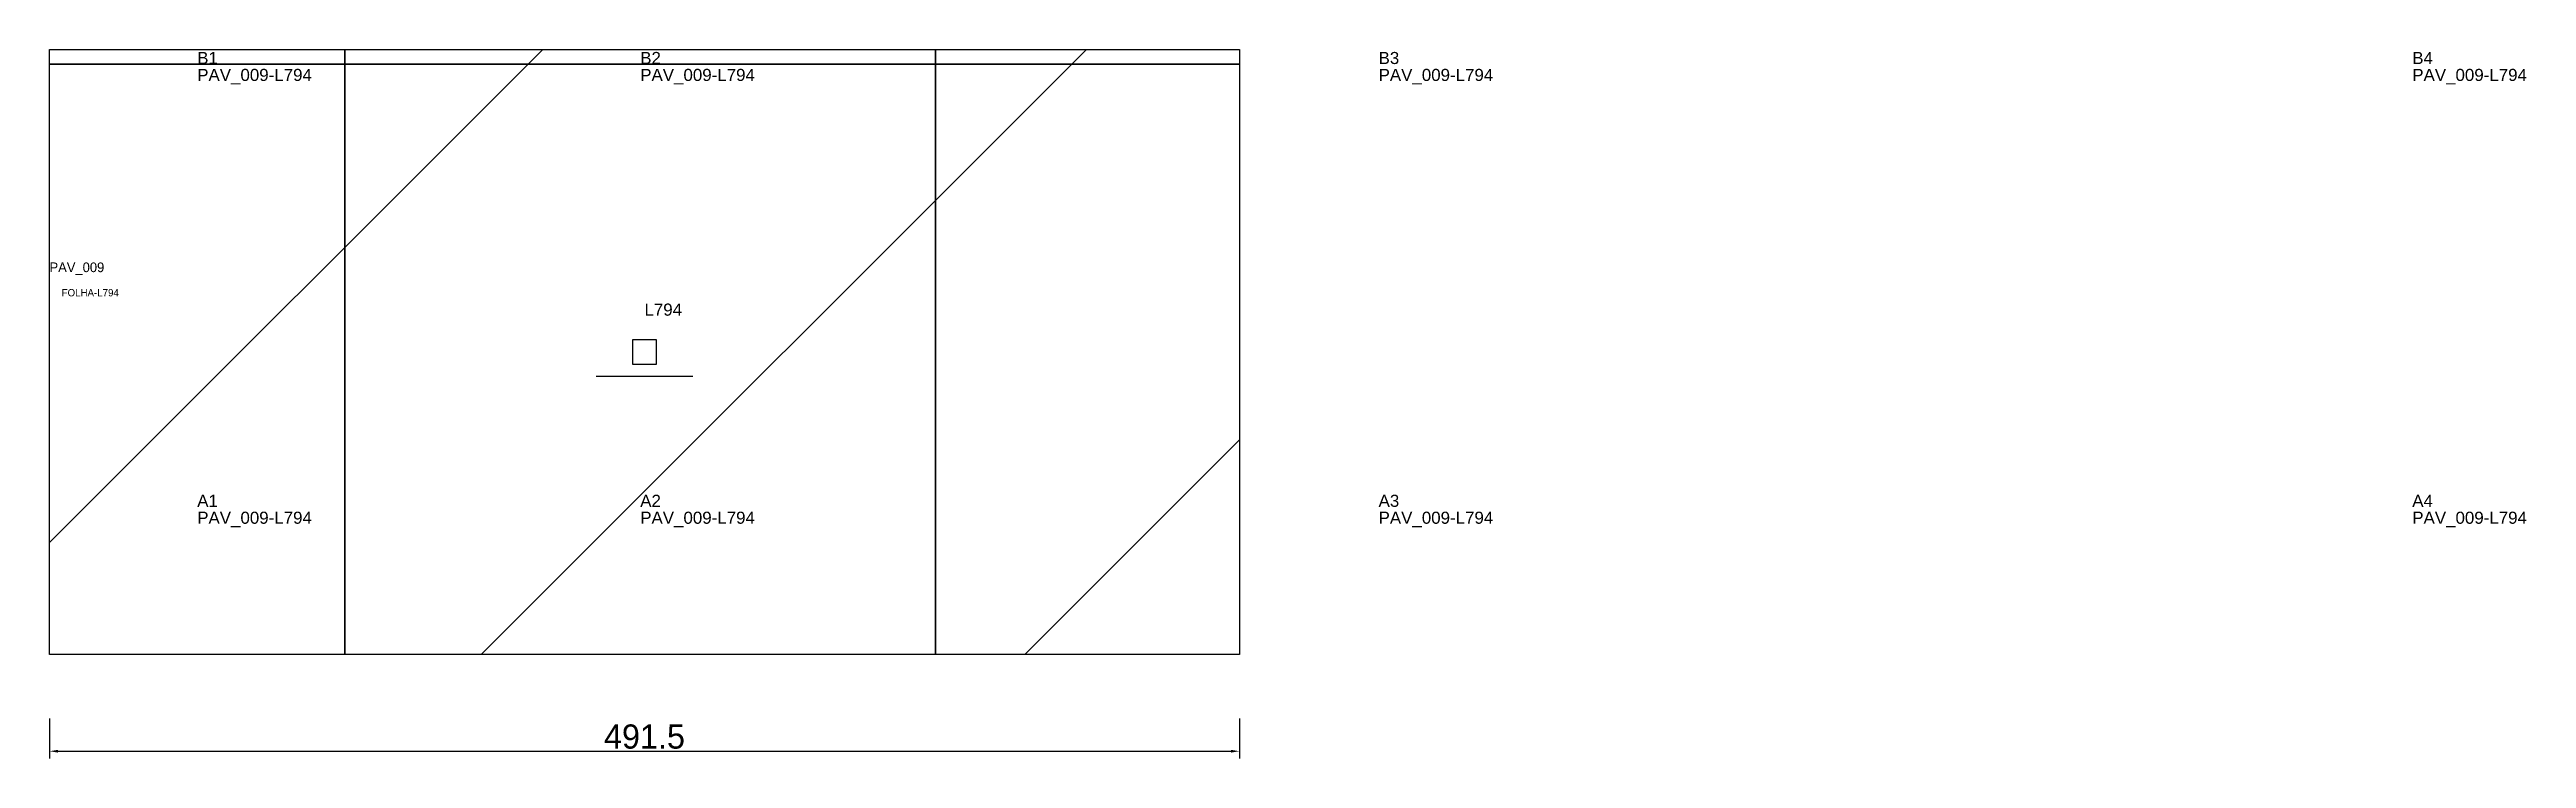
# Model space of a CAD drawing. Header units: metres. Extents: x 222 to 1245, y -92 to 202.
import ezdxf

# ---------------------------------------------------------------- set-up
doc = ezdxf.new("R2010")
doc.units = ezdxf.units.M
for name, color, linetype in [('3', 3, 'CONTINUOUS'), ('AUX00', 7, 'CONTINUOUS'), ('COTA', 241, 'CONTINUOUS'), ('FOLHA', 255, 'CONTINUOUS'), ('Hachura', 251, 'CONTINUOUS'), ('NOMENCLATURA', 7, 'CONTINUOUS'), ('Nível', 160, 'CONTINUOUS'), ('Painéis', 200, 'CONTINUOUS'), ('Pilares', 5, 'CONTINUOUS'), ('SARR_2.2x7', 40, 'CONTINUOUS')]:
    doc.layers.add(name, color=color, linetype=linetype)
doc.styles.add('ARIAL', font='Arial.ttf')
doc.styles.add('STR_STANDARD', font='arial.ttf')
doc.dimstyles.new('EZ DXF', dxfattribs={"dimtxt": 10, "dimasz": 3.5, "dimexe": 3, "dimexo": 1.5, "dimgap": 1, "dimtad": 1, "dimdec": 1, "dimdsep": 46, "dimcen": 2.5, "dimazin": 3, "dimtfac": 1, "dimtmove": 0, "dimatfit": 3})

msp = doc.modelspace()

# ---------------------------------------------------------------- hatches: boundary and pattern name
at = {"layer": 'Hachura'}
h = msp.add_hatch(dxfattribs=at)
h.set_pattern_fill('ANSI31', scale=50)
h.paths.add_polyline_path([(222.2, 124.5), (222.2, 201.5), (713.7, 201.5), (713.7, -48.5), (222.2, -48.5)])
h = msp.add_hatch(dxfattribs=at)
h.set_pattern_fill('ANSI31', scale=50)
h.paths.add_polyline_path([(222.2, 124.5), (222.2, 201.5), (713.7, 201.5), (713.7, -48.5), (222.2, -48.5)])

# ---------------------------------------------------------------- linework, layer by layer
at = {"layer": '3'}
for points in [[(222.2, 195.5), (713.7, 195.5)], [(222.2, 195.5), (713.7, 195.5)], [(344.2, -48.5), (344.2, 201.5)], [(344.2, -48.5), (344.2, 201.5)], [(588.2, -48.5), (588.2, 201.5)], [(588.2, -48.5), (588.2, 201.5)]]:
    msp.add_lwpolyline(points, close=True, dxfattribs=at)
at = {"layer": 'Painéis', "color": 200}
for p, q in [((222.2, 124.5), (222.2, 201.5)), ((222.2, 201.5), (713.7, 201.5)), ((222.2, 124.5), (222.2, 201.5)), ((222.2, 201.5), (713.7, 201.5)), ((713.7, 201.5), (713.7, -48.5)), ((713.7, 201.5), (713.7, -48.5)), ((222.2, -48.5), (222.2, 124.5)), ((222.2, -48.5), (222.2, 124.5)), ((713.7, -48.5), (222.2, -48.5)), ((713.7, -48.5), (222.2, -48.5))]:
    msp.add_line(p, q, dxfattribs=at)
at = {"layer": 'Pilares'}
msp.add_lwpolyline([(462.95, 71.5), (472.95, 71.5), (472.95, 81.5), (462.95, 81.5)], close=True, dxfattribs=at)
msp.add_lwpolyline([(462.95, 71.5), (472.95, 71.5), (472.95, 81.5), (462.95, 81.5)], close=True, dxfattribs=at)
at = {"layer": 'SARR_2.2x7'}
msp.add_line((447.95, 66.5), (487.95, 66.5), dxfattribs=at)
msp.add_line((447.95, 66.5), (487.95, 66.5), dxfattribs=at)

# ---------------------------------------------------------------- texts
at = {"layer": '3', "style": 'STR_STANDARD'}
for s, p in [('B1', (283.2, 195.5)), ('B1', (283.2, 195.5)), ('B2', (466.2, 195.5)), ('B2', (466.2, 195.5)), ('B3', (771.2, 195.5)), ('B3', (771.2, 195.5)), ('B4', (1198.2, 195.5)), ('B4', (1198.2, 195.5)), ('A1', (283.2, 12.5)), ('A1', (283.2, 12.5)), ('A2', (466.2, 12.5)), ('A2', (466.2, 12.5)), ('A3', (771.2, 12.5)), ('A3', (771.2, 12.5)), ('A4', (1198.2, 12.5)), ('A4', (1198.2, 12.5))]:
    msp.add_text(s, height=5, dxfattribs=at).set_placement(p)
at = {"layer": 'AUX00', "style": 'STR_STANDARD'}
for p in [(283.2, 188.5), (283.2, 188.5), (466.2, 188.5), (466.2, 188.5), (771.2, 188.5), (771.2, 188.5), (1198.2, 188.5), (1198.2, 188.5), (283.2, 5.5), (283.2, 5.5), (466.2, 5.5), (466.2, 5.5), (771.2, 5.5), (771.2, 5.5), (1198.2, 5.5), (1198.2, 5.5)]:
    msp.add_text('PAV_009-L794', height=5, dxfattribs=at).set_placement(p)
at = {"layer": 'FOLHA'}
msp.add_text('FOLHA-L794', height=3, dxfattribs=at).set_placement((227.2, 99.5))
msp.add_text('FOLHA-L794', height=3, dxfattribs=at).set_placement((227.2, 99.5))
at = {"layer": 'NOMENCLATURA', "insert": (467.95, 96.5), "char_height": 5, "attachment_point": 1, "style": 'ARIAL'}
msp.add_mtext('L794', dxfattribs=at)
msp.add_mtext('L794', dxfattribs=at)
at = {"layer": 'Nível'}
msp.add_text('PAV_009', height=4, dxfattribs=at).set_placement((222.2, 109.5))
msp.add_text('PAV_009', height=4, dxfattribs=at).set_placement((222.2, 109.5))

# ---------------------------------------------------------------- dimensions: what is measured, and where the dimension line sits
at = {"layer": 'COTA'}
msp.add_linear_dim(base=(222.2, -88.5), p1=(222.2, -73.5), p2=(713.7, -73.5), dimstyle='EZ DXF', dxfattribs=at).render()
msp.add_linear_dim(base=(222.2, -88.5), p1=(222.2, -73.5), p2=(713.7, -73.5), dimstyle='EZ DXF', dxfattribs=at).render()

doc.saveas('drawing.dxf')
